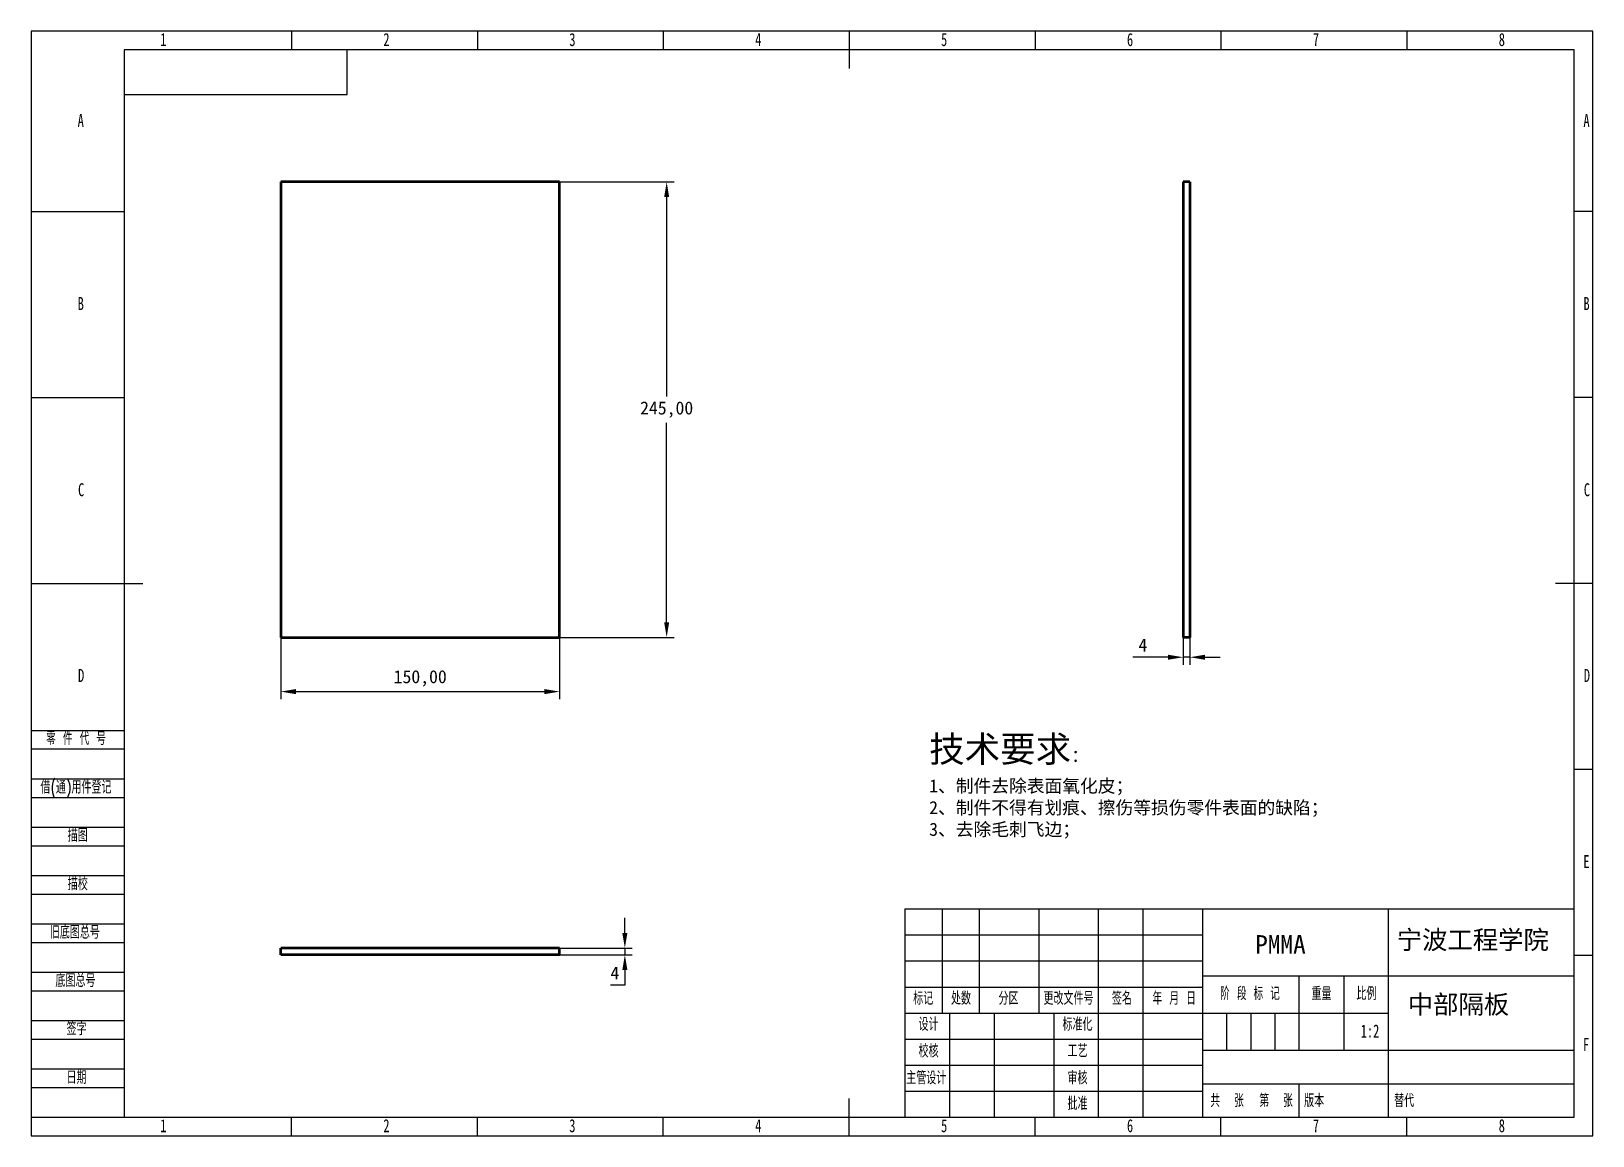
# Model space of a CAD drawing. Header units: millimetres. Extents: x 0 to 420, y 0 to 297.
import ezdxf

# ---------------------------------------------------------------- set-up
doc = ezdxf.new("R2010")
doc.units = ezdxf.units.MM
doc.header["$PDSIZE"] = -1
for name, color, linetype in [('10', 7, 'Continuous'), ('5', 7, 'Continuous'), ('9', 7, 'Continuous'), ('SLD-0', 7, 'Continuous')]:
    doc.layers.add(name, color=color, linetype=linetype)
doc.layers.add('标注层', color=4, linetype='Continuous', lineweight=25)
doc.layers.add('轮廓实线层', color=7, linetype='Continuous', lineweight=50)
doc.styles.add('SLDTEXTSTYLE0', font='TXT', dxfattribs={"width": 0.7, "bigfont": 'bigfont'})
doc.styles.add('SLDTEXTSTYLE1', font='TXT', dxfattribs={"width": 0.62, "bigfont": 'bigfont'})
doc.styles.add('SLDTEXTSTYLE2', font='TXT', dxfattribs={"width": 0.614286, "bigfont": 'bigfont'})
doc.styles.add('SLDTEXTSTYLE3', font='TXT', dxfattribs={"width": 0.6, "bigfont": 'bigfont'})
doc.styles.add('SLDTEXTSTYLE4', font='TXT', dxfattribs={"width": 0.7})
doc.dimstyles.new('ISO-25', dxfattribs={"dimtxt": 2.5, "dimasz": 2.5, "dimexe": 1.25, "dimexo": 0.625, "dimtad": 1, "dimtxsty": 'Standard', "dimcen": 2.5, "dimadec": 0, "dimazin": 0, "dimtfac": 1, "dimtmove": 0, "dimatfit": 3, "dimfxl": 1, "dimarcsym": 0})

# ---------------------------------------------------------------- blocks, each defined once
blk = doc.blocks.new('*D1')
at = {"layer": 'Defpoints', "color": 0, "transparency": 16777216}
for p in [(67.12, 134), (142.12, 134), (142.12, 119.43)]:
    blk.add_point(p, dxfattribs=at)
at = {"layer": '标注层', "color": 0, "lineweight": -2, "transparency": 16777216}
for p, q in [((67.12, 134), (67.12, 117.43)), ((142.12, 134), (142.12, 117.43)), ((71.2, 119.43), (138.04, 119.43))]:
    blk.add_line(p, q, dxfattribs=at)
at = {"layer": '标注层', "color": 0, "transparency": 16777216}
for points in [[(71.2, 120.11), (71.2, 118.75), (67.12, 119.43)], [(138.04, 120.11), (138.04, 118.75), (142.12, 119.43)]]:
    blk.add_solid(points, dxfattribs=at)
at = {"layer": '标注层', "color": 0, "transparency": 16777216, "insert": (104.62, 122.99), "char_height": 3.5, "attachment_point": 5}
blk.add_mtext('150,00', dxfattribs=at)
blk = doc.blocks.new('*D2')
at = {"layer": 'Defpoints', "color": 0, "transparency": 16777216}
for p in [(142.12, 256.5), (170.91, 256.5), (142.12, 134)]:
    blk.add_point(p, dxfattribs=at)
at = {"layer": '标注层', "color": 0, "lineweight": -2, "transparency": 16777216}
for p, q in [((142.12, 256.5), (172.91, 256.5)), ((170.91, 252.42), (170.91, 198.81)), ((170.91, 138.08), (170.91, 191.68)), ((142.12, 134), (172.91, 134))]:
    blk.add_line(p, q, dxfattribs=at)
at = {"layer": '标注层', "color": 0, "transparency": 16777216}
for points in [[(170.23, 252.42), (171.59, 252.42), (170.91, 256.5)], [(170.23, 138.08), (171.59, 138.08), (170.91, 134)]]:
    blk.add_solid(points, dxfattribs=at)
at = {"layer": '标注层', "color": 0, "transparency": 16777216, "insert": (170.91, 195.25), "char_height": 3.5, "attachment_point": 5}
blk.add_mtext('245,00', dxfattribs=at)
blk = doc.blocks.new('*D3')
at = {"layer": 'Defpoints', "color": 0, "transparency": 16777216}
for p in [(309.86, 134), (311.66, 134), (309.86, 128.67)]:
    blk.add_point(p, dxfattribs=at)
at = {"layer": '标注层', "color": 0, "lineweight": -2, "transparency": 16777216}
for p, q in [((309.86, 134), (309.86, 126.67)), ((311.66, 134), (311.66, 126.67)), ((305.78, 128.67), (296.32, 128.67)), ((311.66, 128.67), (309.86, 128.67)), ((315.74, 128.67), (319.82, 128.67))]:
    blk.add_line(p, q, dxfattribs=at)
at = {"layer": '标注层', "color": 0, "transparency": 16777216}
for points in [[(305.78, 129.35), (305.78, 127.99), (309.86, 128.67)], [(315.74, 129.35), (315.74, 127.99), (311.66, 128.67)]]:
    blk.add_solid(points, dxfattribs=at)
at = {"layer": '标注层', "color": 0, "transparency": 16777216, "insert": (299.01, 131.95), "char_height": 3.5, "attachment_point": 5}
blk.add_mtext('4', dxfattribs=at)
blk = doc.blocks.new('*D4')
at = {"layer": 'Defpoints', "color": 0, "transparency": 16777216}
for p in [(142.12, 50.46), (142.12, 48.66), (159.67, 48.66)]:
    blk.add_point(p, dxfattribs=at)
at = {"layer": '标注层', "color": 0, "lineweight": -2, "transparency": 16777216}
for p, q in [((159.67, 54.54), (159.67, 58.62)), ((142.12, 50.46), (161.67, 50.46)), ((159.67, 50.46), (159.67, 48.66)), ((142.12, 48.66), (161.67, 48.66)), ((159.67, 44.58), (159.67, 40.5)), ((159.67, 40.5), (155.81, 40.5))]:
    blk.add_line(p, q, dxfattribs=at)
at = {"layer": '标注层', "color": 0, "transparency": 16777216}
for points in [[(158.99, 54.54), (160.35, 54.54), (159.67, 50.46)], [(158.99, 44.58), (160.35, 44.58), (159.67, 48.66)]]:
    blk.add_solid(points, dxfattribs=at)
at = {"layer": '标注层', "color": 0, "transparency": 16777216, "insert": (156.98, 43.77), "char_height": 3.5, "attachment_point": 5}
blk.add_mtext('4', dxfattribs=at)

msp = doc.modelspace()

# ---------------------------------------------------------------- linework, layer by layer
at = {"layer": '10', "color": 7}
for p, q in [((0, 109), (25, 109)), ((0, 104), (25, 104)), ((0, 96), (25, 96)), ((0, 91), (25, 91)), ((0, 83), (25, 83)), ((0, 78), (25, 78)), ((0, 70), (25, 70)), ((0, 65), (25, 65)), ((0, 57), (25, 57)), ((0, 52), (25, 52)), ((235, 54), (315, 54)), ((235, 47), (315, 47)), ((0, 44), (25, 44)), ((0, 39), (25, 39)), ((0, 31), (25, 31)), ((0, 26), (25, 26)), ((0, 18), (25, 18)), ((0, 13), (25, 13))]:
    msp.add_line(p, q, dxfattribs=at)
at = {"layer": '10', "color": 7, "lineweight": 25}
for p, q in [((245, 61), (245, 33)), ((255, 61), (255, 33)), ((271, 61), (271, 33)), ((287, 61), (287, 5)), ((299, 61), (299, 5)), ((315, 61), (315, 5)), ((365, 61), (365, 33)), ((315, 43), (415, 43)), ((340.9862, 43), (340.9862, 23)), ((353, 43), (353, 23)), ((235, 40), (315, 40)), ((235, 33), (365, 33)), ((247, 33), (247, 5)), ((259, 33), (259, 5)), ((275, 33), (275, 5)), ((365, 33), (365, 5)), ((235, 26), (315, 26)), ((315, 23), (415, 23)), ((235, 19), (315, 19)), ((315, 14), (415, 14)), ((235, 12), (315, 12))]:
    msp.add_line(p, q, dxfattribs=at)
at = {"layer": '5'}
for p, q in [((70, 297), (70, 292)), ((120, 297), (120, 292)), ((170, 297), (170, 292)), ((270, 297), (270, 292)), ((320, 297), (320, 292)), ((370, 297), (370, 292)), ((0, 248.5), (25, 248.5)), ((420, 248.5), (415, 248.5)), ((0, 198.5), (25, 198.5)), ((420, 198.5), (415, 198.5)), ((420, 98.5), (415, 98.5)), ((420, 48.5), (415, 48.5)), ((70, 0), (70, 5)), ((120, 0), (120, 5)), ((170, 0), (170, 5)), ((270, 0), (270, 5)), ((320, 0), (320, 5)), ((370, 0), (370, 5))]:
    msp.add_line(p, q, dxfattribs=at)
at = {"layer": '5', "lineweight": 25}
for p, q in [((220, 297), (220, 287)), ((0, 148.5), (30, 148.5)), ((420, 148.5), (410, 148.5)), ((220, 0), (220, 10))]:
    msp.add_line(p, q, dxfattribs=at)
at = {"layer": '5', "color": 7, "lineweight": 25}
for p, q in [((415, 292), (25, 292)), ((25, 292), (25, 5)), ((85, 280), (85, 292)), ((415, 5), (415, 292)), ((25, 280), (85, 280)), ((235, 61), (415, 61)), ((235, 61), (235, 5)), ((0, 5), (415, 5))]:
    msp.add_line(p, q, dxfattribs=at)
at = {"layer": '9', "color": 7}
for p, q in [((420, 297), (0, 297)), ((0, 297), (0, 0)), ((420, 148.5), (420, 297)), ((420, 0), (420, 148.5)), ((0, 0), (420, 0))]:
    msp.add_line(p, q, dxfattribs=at)
at = {"layer": 'SLD-0'}
for p, q in [((321.5, 33), (321.5, 23)), ((328, 33), (328, 23)), ((334.5, 33), (334.5, 23))]:
    msp.add_line(p, q, dxfattribs=at)
at = {"layer": 'SLD-0', "lineweight": 25}
msp.add_line((340.9862, 14), (340.9862, 5), dxfattribs=at)
at = {"layer": '轮廓实线层'}
for p, q in [((142.1152, 256.4959), (67.1152, 256.4959)), ((67.1152, 256.4959), (67.1152, 133.9959)), ((142.1152, 133.9959), (142.1152, 256.4959)), ((311.6598, 256.4959), (309.8598, 256.4959)), ((309.8598, 256.4959), (309.8598, 133.9959)), ((311.6598, 256.4959), (311.6598, 133.9959)), ((67.1152, 133.9959), (142.1152, 133.9959)), ((311.6598, 133.9959), (309.8598, 133.9959)), ((142.1152, 50.4572), (67.1152, 50.4572)), ((67.1152, 48.6572), (67.1152, 50.4572)), ((142.1152, 48.6572), (142.1152, 50.4572)), ((142.1152, 48.6572), (67.1152, 48.6572))]:
    msp.add_line(p, q, dxfattribs=at)

# ---------------------------------------------------------------- texts
at = {"layer": '10', "char_height": 3.5, "attachment_point": 2, "style": 'SLDTEXTSTYLE4'}
for s, insert in [('1', (35.5444, 296.5199)), ('2', (95.5444, 296.5199)), ('3', (145.5444, 296.5199)), ('4', (195.5444, 296.5199)), ('5', (245.5444, 296.5199)), ('6', (295.5469, 296.5199)), ('7', (345.5469, 296.5199)), ('8', (395.5469, 296.5199)), ('A', (13.3203, 274.7699)), ('A', (418.3203, 274.7699)), ('B', (13.3203, 225.5199)), ('B', (418.3203, 225.5199)), ('C', (13.4273, 175.4654)), ('C', (418.4273, 175.4654)), ('D', (13.4297, 125.5199)), ('D', (418.4297, 125.5199)), ('E', (418.3179, 75.4654)), ('1:2', (360.0844, 29.9049)), ('F', (418.2243, 26.2699)), ('1', (35.5444, 4.4654)), ('2', (95.5444, 4.4654)), ('3', (145.5444, 4.4654)), ('4', (195.5444, 4.4654)), ('5', (245.5444, 4.4654)), ('6', (295.5469, 4.4654)), ('7', (345.5469, 4.4654)), ('8', (395.5469, 4.4654))]:
    msp.add_mtext(s, dxfattribs=dict(at, insert=insert))
at = {"layer": '10', "color": 7, "char_height": 3.5}
for s, insert, attachment_point, style in [('零 件 代 号', (4.0231, 108.5948), 1, 'SLDTEXTSTYLE2'), ('借(通)用件登记', (2.4737, 95.4992), 1, 'SLDTEXTSTYLE0'), ('描图', (12.5, 82.5525), 2, 'SLDTEXTSTYLE0'), ('描校', (12.5, 69.5171), 2, 'SLDTEXTSTYLE0'), ('旧底图总号', (5, 56.4875), 1, 'SLDTEXTSTYLE0'), ('底图总号', (6.5, 43.4863), 1, 'SLDTEXTSTYLE0'), ('标记', (239.916, 38.7166), 2, 'SLDTEXTSTYLE0'), ('处数', (250.0796, 38.7166), 2, 'SLDTEXTSTYLE0'), ('分区', (262.8562, 38.7166), 2, 'SLDTEXTSTYLE0'), ('更改文件号', (278.992, 38.7166), 2, 'SLDTEXTSTYLE0'), ('签名', (293.3601, 38.7166), 2, 'SLDTEXTSTYLE0'), ('年 月 日', (307.4142, 38.7166), 2, 'SLDTEXTSTYLE1'), ('阶 段 标 记', (327.8026, 39.9941), 2, 'SLDTEXTSTYLE2'), ('重量', (347.0242, 39.9941), 2, 'SLDTEXTSTYLE0'), ('比例', (359.1073, 39.9941), 2, 'SLDTEXTSTYLE0'), ('签字', (12.1818, 30.5369), 2, 'SLDTEXTSTYLE0'), ('设计', (241.3484, 31.7343), 2, 'SLDTEXTSTYLE0'), ('标准化', (281.4106, 31.7343), 2, 'SLDTEXTSTYLE0'), ('校核', (241.3484, 24.5561), 2, 'SLDTEXTSTYLE0'), ('工艺', (281.4106, 24.5985), 2, 'SLDTEXTSTYLE0'), ('日期', (12.1818, 17.4368), 2, 'SLDTEXTSTYLE0'), ('主管设计', (240.7292, 17.3301), 2, 'SLDTEXTSTYLE0'), ('审核', (281.4106, 17.3301), 2, 'SLDTEXTSTYLE0'), ('批准', (281.4106, 10.4411), 2, 'SLDTEXTSTYLE0'), ('共  张', (321.6521, 11.201), 2, 'SLDTEXTSTYLE3'), ('第  张', (334.8214, 11.201), 2, 'SLDTEXTSTYLE3'), ('版本', (345.0599, 11.201), 2, 'SLDTEXTSTYLE0')]:
    msp.add_mtext(s, dxfattribs=dict(at, insert=insert, attachment_point=attachment_point, style=style))
at = {"layer": 'SLD-0', "insert": (366.5609, 11.201), "char_height": 3.5, "attachment_point": 1, "style": 'SLDTEXTSTYLE0'}
msp.add_mtext('替代', dxfattribs=at)
at = {"layer": '标注层', "attachment_point": 1}
for s, width, insert, char_height in [('{\\fFangSong|b0|i0|c134|p49;\\H2x;技术要求\\H0.5x;：\\P1、制件去除表面氧化皮；\\P2、制件不得有划痕、擦伤等损伤零件表面的缺陷；\\P3、去除毛刺飞边；}', 160.253044, (241.514, 107.49), 3.5), ('{\\fFangSong|b0|i0|c134|p49;宁波工程学院}', 42.734665, (367.2637, 55.1844), 5), ('{\\fFangSong|b0|i0|c134|p49;PMMA}', 45.084338, (329.1982, 53.9459), 5), ('{\\fSimSun|b0|i0|c134|p2;中部隔板}', 39.909752, (370.2467, 37.8298), 5)]:
    msp.add_mtext_dynamic_manual_height_columns(s, width=width, gutter_width=17.5, heights=[0], dxfattribs=dict(at, insert=insert, char_height=char_height))

# ---------------------------------------------------------------- dimensions: what is measured, and where the dimension line sits
at = {"layer": '标注层'}
dim = msp.add_linear_dim(base=(170.9122, 256.4959), p1=(142.1152, 133.9959), p2=(142.1152, 256.4959), angle=90, dimstyle='ISO-25', override={"dimtxt": 3.5, "dimasz": 4.08, "dimexe": 2, "dimexo": 0, "dimgap": 1.524, "dimtih": 1, "dimtoh": 1, "dimlfac": 2, "dimzin": 0, "dimadec": 2, "dimtzin": 0}, dxfattribs=at)
dim.commit()
dim.dimension.update_dxf_attribs({"geometry": '*D2', "text_midpoint": (170.9122, 195.2459)})
dim = msp.add_linear_dim(base=(142.1152, 119.4264), p1=(67.1152, 133.9959), p2=(142.1152, 133.9959), dimstyle='ISO-25', override={"dimtxt": 3.5, "dimasz": 4.08, "dimexe": 2, "dimexo": 0, "dimgap": 1.524, "dimtih": 1, "dimtoh": 1, "dimlfac": 2, "dimzin": 0, "dimadec": 2, "dimtzin": 0}, dxfattribs=at)
dim.commit()
dim.dimension.update_dxf_attribs({"geometry": '*D1', "text_midpoint": (104.6152, 122.9921)})
dim = msp.add_linear_dim(base=(309.8598, 128.6736), p1=(311.6598, 133.9959), p2=(309.8598, 133.9959), text='4', dimstyle='ISO-25', override={"dimtxt": 3.5, "dimasz": 4.08, "dimexe": 2, "dimexo": 0, "dimgap": 1.524, "dimtih": 1, "dimtoh": 1, "dimlfac": 2, "dimzin": 0, "dimadec": 2, "dimtzin": 0}, dxfattribs=at)
dim.commit()
dim.dimension.update_dxf_attribs({"geometry": '*D3', "text_midpoint": (299.0091, 131.9476)})
dim = msp.add_linear_dim(base=(159.672, 48.6572), p1=(142.1152, 50.4572), p2=(142.1152, 48.6572), angle=90, text='4', dimstyle='ISO-25', override={"dimtxt": 3.5, "dimasz": 4.08, "dimexe": 2, "dimexo": 0, "dimgap": 1.524, "dimtih": 1, "dimtoh": 1, "dimlfac": 2, "dimzin": 0, "dimadec": 2, "dimtzin": 0}, dxfattribs=at)
dim.commit()
dim.dimension.update_dxf_attribs({"geometry": '*D4', "text_midpoint": (156.9813, 43.7712)})

doc.saveas('drawing.dxf')
